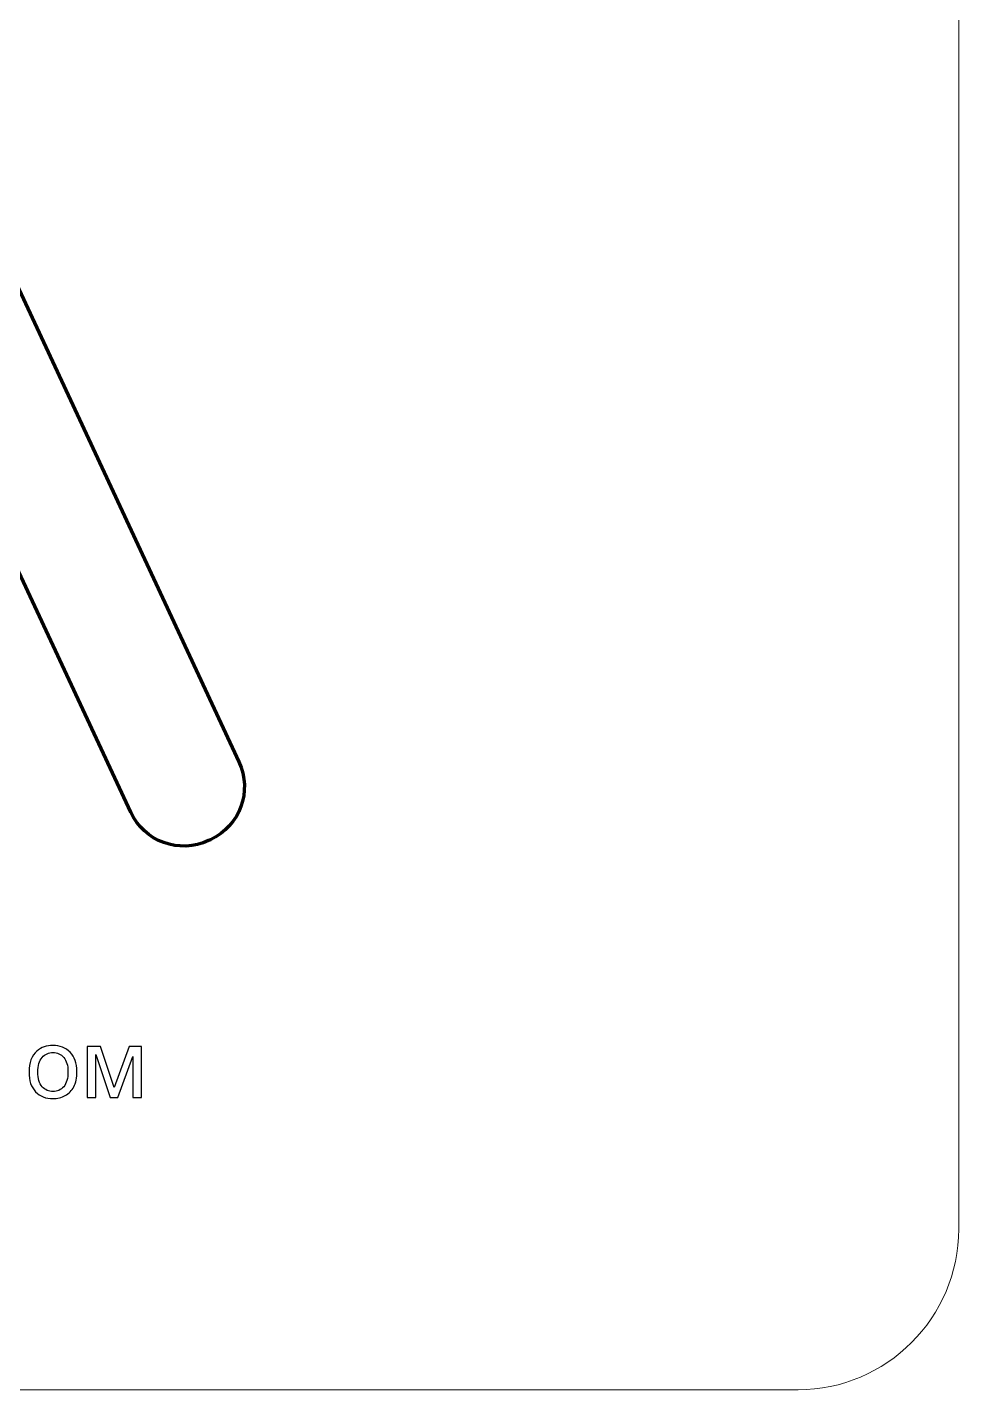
# Model space of a CAD drawing. Header units: centimetres. Extents: x -343 to 358, y -257 to 272.
# Drawn here: x -91.6 to -51.1, y -256.6 to -197.3 of the extents above; entities that cross this region are included whole.
import ezdxf

# ---------------------------------------------------------------- set-up
doc = ezdxf.new("R2010")
doc.units = ezdxf.units.CM
doc.header["$MEASUREMENT"] = 0
doc.layers.add('layer 1', color=7, linetype='Continuous')

msp = doc.modelspace()

# ---------------------------------------------------------------- linework, layer by layer
at = {"layer": 'layer 1', "color": 253, "lineweight": 20}
msp.add_open_spline([(-336.15246, -55.13063), (-336.15246, -55.13063), (-58.05242, -55.13063), (-58.05242, -55.13063), (-58.05242, -55.13063), (-54.20242, -55.13063), (-51.05242, -58.28063), (-51.05242, -62.13063), (-51.05242, -62.13063), (-51.05242, -62.13063), (-51.05242, -249.63733), (-51.05242, -249.63733), (-51.05242, -249.63733), (-51.05242, -253.48733), (-54.20242, -256.63733), (-58.05242, -256.63733), (-58.05242, -256.63733), (-58.05242, -256.63733), (-336.15246, -256.63733), (-336.15246, -256.63733), (-336.15246, -256.63733), (-340.00246, -256.63733), (-343.15246, -253.48733), (-343.15246, -249.63733), (-343.15246, -249.63733), (-343.15246, -249.63733), (-343.15246, -62.13063), (-343.15246, -62.13063), (-343.15246, -62.13063), (-343.15246, -58.28063), (-340.00246, -55.13063), (-336.15246, -55.13063)], degree=3, knots=[0, 0, 0, 0, 0.11111111, 0.11111111, 0.11111111, 0.11111111, 0.22222222, 0.22222222, 0.22222222, 0.22222222, 0.33333333, 0.33333333, 0.33333333, 0.33333333, 0.44444444, 0.44444444, 0.44444444, 0.44444444, 0.55555556, 0.55555556, 0.55555556, 0.55555556, 0.66666667, 0.66666667, 0.66666667, 0.66666667, 0.77777778, 0.77777778, 0.77777778, 0.77777778, 1, 1, 1, 1], dxfattribs=at)
at = {"layer": 'layer 1', "color": 142, "lineweight": 100}
msp.add_open_spline([(-120.98793, -205.01733), (-116.97367, -205.01733), (-112.95941, -204.5322), (-109.05362, -203.56193), (-109.05362, -203.56193), (-104.36454, -202.39707), (-99.62153, -204.66183), (-97.57962, -209.04074), (-97.57962, -209.04074), (-97.57962, -209.04074), (-87.11584, -231.4804), (-87.11584, -231.4804), (-87.11584, -231.4804), (-86.52229, -232.75329), (-84.99996, -233.30735), (-83.72707, -232.71381), (-83.72707, -232.71381), (-83.72707, -232.71381), (-83.63644, -232.67155), (-83.63644, -232.67155), (-83.63644, -232.67155), (-82.36355, -232.07801), (-81.80947, -230.55569), (-82.40303, -229.28279), (-82.40303, -229.28279), (-82.40303, -229.28279), (-93.08351, -206.37844), (-93.08351, -206.37844), (-93.08351, -206.37844), (-95.05726, -202.14571), (-93.9162, -197.26571), (-90.27063, -194.34659), (-90.27063, -194.34659), (-82.6485, -188.24332), (-77.61689, -180.25397), (-76.98206, -172.27599), (-76.98206, -172.27599), (-76.98206, -172.27599), (-76.98793, -170.02599), (-76.98793, -170.02599), (-76.98793, -170.02599), (-76.98793, -170.02599), (-81.18793, -170.02599), (-81.18793, -170.02599), (-81.18793, -170.02599), (-81.18793, -170.02599), (-81.18793, -172.27599), (-81.18793, -172.27599), (-81.18793, -172.27599), (-82.91982, -187.92449), (-103.97157, -197.7629), (-117.98703, -197.76332), (-117.98703, -197.76332), (-117.98703, -197.76332), (-118.88793, -197.76332), (-118.88793, -197.76332), (-118.88793, -197.76332), (-118.88793, -197.76332), (-118.88793, -201.77599), (-118.88793, -201.77599), (-118.88793, -201.77599), (-118.88793, -201.77599), (-123.08793, -201.77599), (-123.08793, -201.77599), (-123.08793, -201.77599), (-123.08793, -201.77599), (-123.08793, -197.76332), (-123.08793, -197.76332), (-123.08793, -197.76332), (-123.08793, -197.76332), (-123.98883, -197.76332), (-123.98883, -197.76332), (-123.98883, -197.76332), (-138.00429, -197.7629), (-159.05604, -187.92449), (-160.78793, -172.27599), (-160.78793, -172.27599), (-160.78793, -172.27599), (-160.78793, -170.02599), (-160.78793, -170.02599), (-160.78793, -170.02599), (-160.78793, -170.02599), (-164.98793, -170.02599), (-164.98793, -170.02599), (-164.98793, -170.02599), (-164.98793, -170.02599), (-164.9938, -172.27599), (-164.9938, -172.27599), (-164.9938, -172.27599), (-164.35897, -180.25397), (-159.32736, -188.24332), (-151.70523, -194.34659), (-151.70523, -194.34659), (-148.05966, -197.26571), (-146.9186, -202.14571), (-148.89235, -206.37844), (-148.89235, -206.37844), (-148.89235, -206.37844), (-159.57283, -229.28279), (-159.57283, -229.28279), (-159.57283, -229.28279), (-160.16639, -230.55569), (-159.61231, -232.07801), (-158.33942, -232.67155), (-158.33942, -232.67155), (-158.33942, -232.67155), (-158.24879, -232.71381), (-158.24879, -232.71381), (-158.24879, -232.71381), (-156.9759, -233.30735), (-155.45357, -232.75329), (-154.86002, -231.4804), (-154.86002, -231.4804), (-154.86002, -231.4804), (-144.39624, -209.04074), (-144.39624, -209.04074), (-144.39624, -209.04074), (-142.35433, -204.66183), (-137.61132, -202.39707), (-132.92224, -203.56193), (-132.92224, -203.56193), (-129.01645, -204.5322), (-125.00219, -205.01733), (-120.98793, -205.01733)], degree=3, knots=[0, 0, 0, 0, 0.03125, 0.03125, 0.03125, 0.03125, 0.0625, 0.0625, 0.0625, 0.0625, 0.09375, 0.09375, 0.09375, 0.09375, 0.125, 0.125, 0.125, 0.125, 0.15625, 0.15625, 0.15625, 0.15625, 0.1875, 0.1875, 0.1875, 0.1875, 0.21875, 0.21875, 0.21875, 0.21875, 0.25, 0.25, 0.25, 0.25, 0.28125, 0.28125, 0.28125, 0.28125, 0.3125, 0.3125, 0.3125, 0.3125, 0.34375, 0.34375, 0.34375, 0.34375, 0.375, 0.375, 0.375, 0.375, 0.40625, 0.40625, 0.40625, 0.40625, 0.4375, 0.4375, 0.4375, 0.4375, 0.46875, 0.46875, 0.46875, 0.46875, 0.5, 0.5, 0.5, 0.5, 0.53125, 0.53125, 0.53125, 0.53125, 0.5625, 0.5625, 0.5625, 0.5625, 0.59375, 0.59375, 0.59375, 0.59375, 0.625, 0.625, 0.625, 0.625, 0.65625, 0.65625, 0.65625, 0.65625, 0.6875, 0.6875, 0.6875, 0.6875, 0.71875, 0.71875, 0.71875, 0.71875, 0.75, 0.75, 0.75, 0.75, 0.78125, 0.78125, 0.78125, 0.78125, 0.8125, 0.8125, 0.8125, 0.8125, 0.84375, 0.84375, 0.84375, 0.84375, 0.875, 0.875, 0.875, 0.875, 0.90625, 0.90625, 0.90625, 0.90625, 0.9375, 0.9375, 0.9375, 0.9375, 1, 1, 1, 1], dxfattribs=at)
at = {"layer": 'layer 1', "color": 242}
for points, knots in [([(-91.5475, -242.79467), (-91.5475, -242.38373), (-91.43315, -242.07928), (-91.20374, -241.88131), (-91.20374, -241.88131), (-91.01292, -241.71694), (-90.77922, -241.63475), (-90.50407, -241.63475), (-90.50407, -241.63475), (-90.1989, -241.63475), (-89.94876, -241.7348), (-89.75437, -241.93491), (-89.75437, -241.93491), (-89.56069, -242.13431), (-89.4635, -242.41089), (-89.4635, -242.76323), (-89.4635, -242.76323), (-89.4635, -243.0491), (-89.50638, -243.27351), (-89.59214, -243.43717), (-89.59214, -243.43717), (-89.6779, -243.60083), (-89.80297, -243.72805), (-89.96735, -243.81881), (-89.96735, -243.81881), (-90.13101, -243.90957), (-90.31039, -243.9546), (-90.50407, -243.9546), (-90.50407, -243.9546), (-90.81567, -243.9546), (-91.06724, -243.85526), (-91.25949, -243.65586), (-91.25949, -243.65586), (-91.45174, -243.45647), (-91.5475, -243.16917), (-91.5475, -242.79467)], [0, 0, 0, 0, 0.1, 0.1, 0.1, 0.1, 0.2, 0.2, 0.2, 0.2, 0.3, 0.3, 0.3, 0.3, 0.4, 0.4, 0.4, 0.4, 0.5, 0.5, 0.5, 0.5, 0.6, 0.6, 0.6, 0.6, 0.7, 0.7, 0.7, 0.7, 0.8, 0.8, 0.8, 0.8, 1, 1, 1, 1]), ([(-91.16158, -242.79539), (-91.16158, -243.07983), (-91.0994, -243.29281), (-90.97504, -243.4336), (-90.97504, -243.4336), (-90.84998, -243.5751), (-90.69346, -243.64586), (-90.50407, -243.64586), (-90.50407, -243.64586), (-90.31682, -243.64586), (-90.16102, -243.5751), (-90.03596, -243.43288), (-90.03596, -243.43288), (-89.9116, -243.29066), (-89.84942, -243.07411), (-89.84942, -242.78324), (-89.84942, -242.78324), (-89.84942, -242.5088), (-89.91232, -242.30083), (-90.03738, -242.16004), (-90.03738, -242.16004), (-90.16245, -242.01853), (-90.31825, -241.94778), (-90.50407, -241.94778), (-90.50407, -241.94778), (-90.69346, -241.94778), (-90.84998, -242.01782), (-90.97504, -242.15861), (-90.97504, -242.15861), (-91.0994, -242.2994), (-91.16158, -242.51166), (-91.16158, -242.79539)], [0, 0, 0, 0, 0.11111111, 0.11111111, 0.11111111, 0.11111111, 0.22222222, 0.22222222, 0.22222222, 0.22222222, 0.33333333, 0.33333333, 0.33333333, 0.33333333, 0.44444444, 0.44444444, 0.44444444, 0.44444444, 0.55555556, 0.55555556, 0.55555556, 0.55555556, 0.66666667, 0.66666667, 0.66666667, 0.66666667, 0.77777778, 0.77777778, 0.77777778, 0.77777778, 1, 1, 1, 1]), ([(-89.00824, -241.68192), (-89.00824, -241.68192), (-88.42792, -241.68192), (-88.42792, -241.68192), (-88.42792, -241.68192), (-88.42792, -241.68192), (-87.83974, -243.4629), (-87.83974, -243.4629), (-87.83974, -243.4629), (-87.83974, -243.4629), (-87.18867, -241.68192), (-87.18867, -241.68192), (-87.18867, -241.68192), (-87.18867, -241.68192), (-86.6498, -241.68192), (-86.6498, -241.68192), (-86.6498, -241.68192), (-86.6498, -241.68192), (-86.6498, -243.90743), (-86.6498, -243.90743), (-86.6498, -243.90743), (-86.6498, -243.90743), (-87.02715, -243.90743), (-87.02715, -243.90743), (-87.02715, -243.90743), (-87.02715, -243.90743), (-87.02715, -242.11573), (-87.02715, -242.11573), (-87.02715, -242.11573), (-87.02715, -242.11573), (-87.68251, -243.90743), (-87.68251, -243.90743), (-87.68251, -243.90743), (-87.68251, -243.90743), (-88.01984, -243.90743), (-88.01984, -243.90743), (-88.01984, -243.90743), (-88.01984, -243.90743), (-88.63947, -242.02997), (-88.63947, -242.02997), (-88.63947, -242.02997), (-88.63947, -242.02997), (-88.63947, -243.90743), (-88.63947, -243.90743), (-88.63947, -243.90743), (-88.63947, -243.90743), (-89.00824, -243.90743), (-89.00824, -243.90743), (-89.00824, -243.90743), (-89.00824, -243.90743), (-89.00824, -241.68192), (-89.00824, -241.68192)], [0, 0, 0, 0, 0.07142857, 0.07142857, 0.07142857, 0.07142857, 0.14285714, 0.14285714, 0.14285714, 0.14285714, 0.21428571, 0.21428571, 0.21428571, 0.21428571, 0.28571429, 0.28571429, 0.28571429, 0.28571429, 0.35714286, 0.35714286, 0.35714286, 0.35714286, 0.42857143, 0.42857143, 0.42857143, 0.42857143, 0.5, 0.5, 0.5, 0.5, 0.57142857, 0.57142857, 0.57142857, 0.57142857, 0.64285714, 0.64285714, 0.64285714, 0.64285714, 0.71428571, 0.71428571, 0.71428571, 0.71428571, 0.78571429, 0.78571429, 0.78571429, 0.78571429, 0.85714286, 0.85714286, 0.85714286, 0.85714286, 1, 1, 1, 1])]:
    msp.add_open_spline(points, degree=3, knots=knots, dxfattribs=at)

doc.saveas('drawing.dxf')
